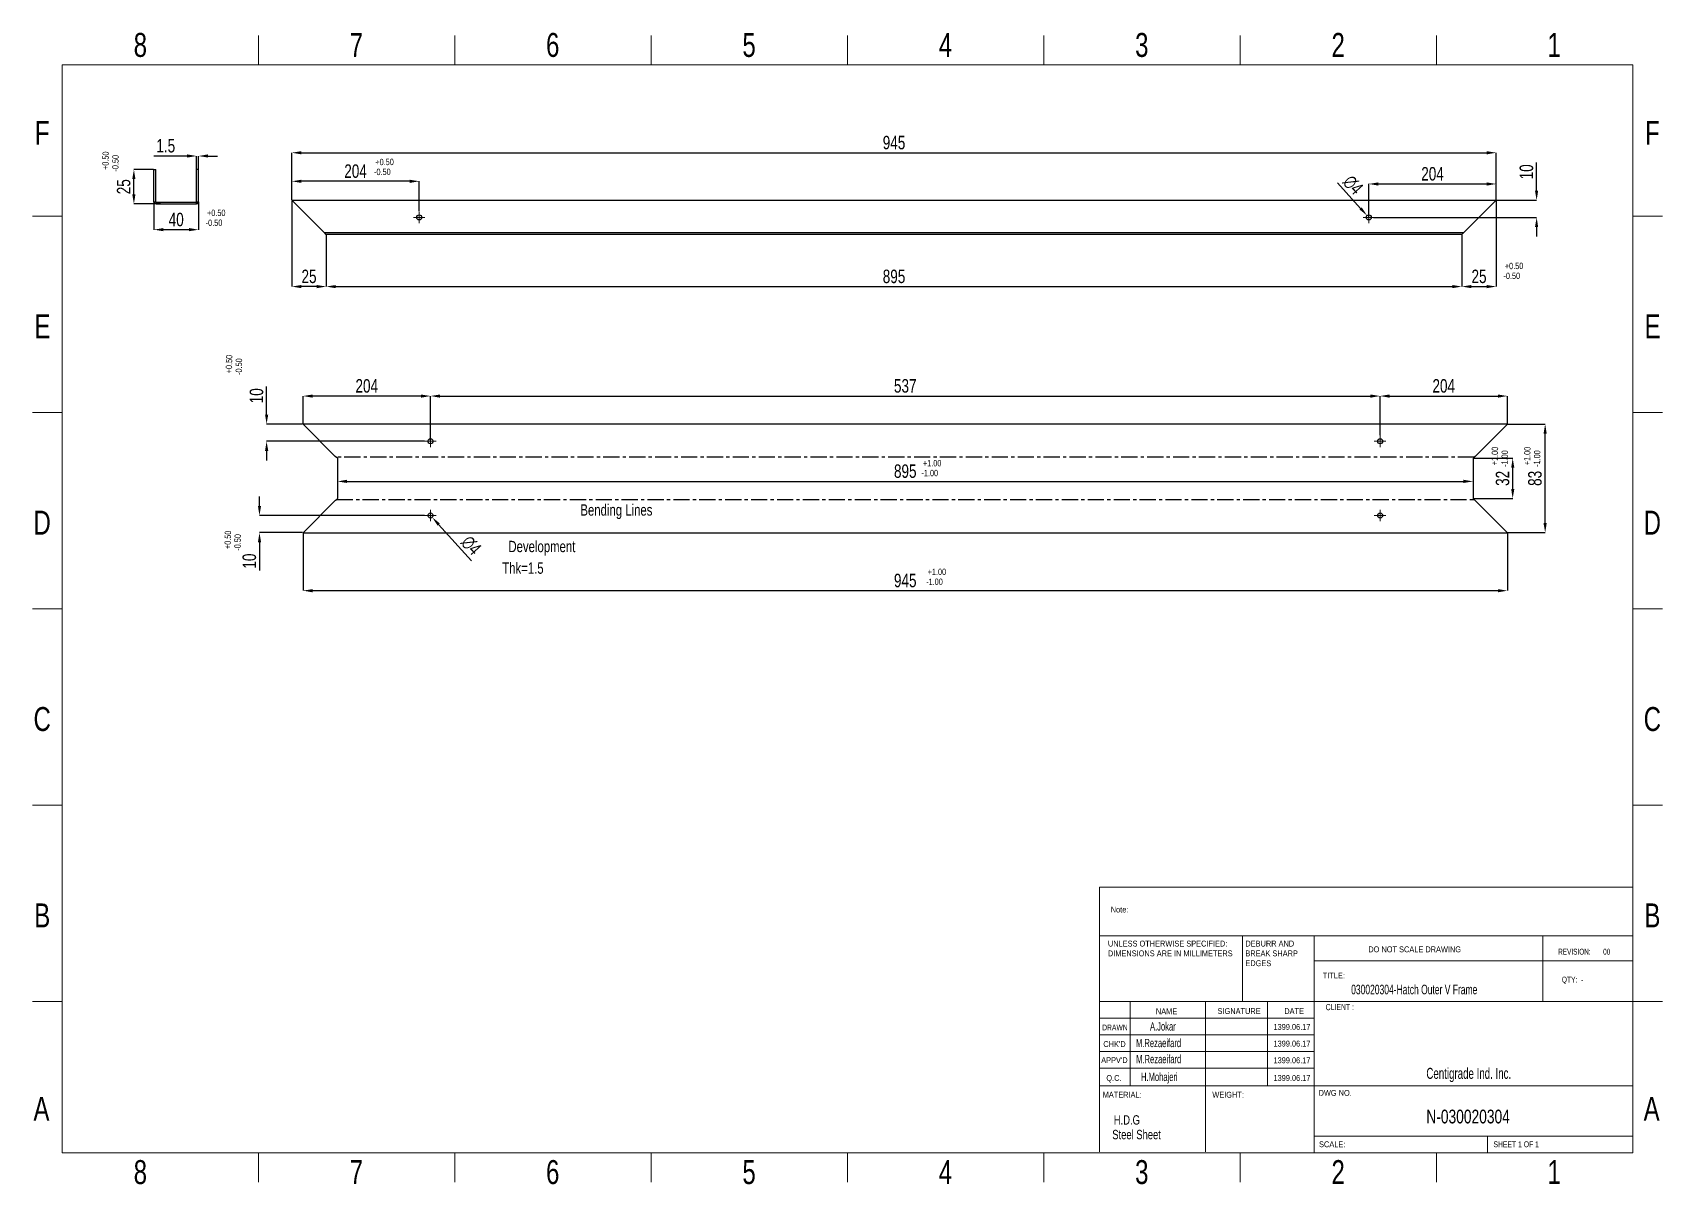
# Model space of a CAD drawing. Header units: millimetres. Extents: x 1504 to 2783, y 1417 to 2320.
import ezdxf

# ---------------------------------------------------------------- set-up
doc = ezdxf.new("R2010")
doc.units = ezdxf.units.MM
doc.linetypes.add('CENTERX2', pattern=[20.32, 12.7, -2.54, 2.54, -2.54])
doc.styles.add('SLDTEXTSTYLE0', font='TXT', dxfattribs={"width": 0.75})
doc.styles.add('SLDTEXTSTYLE1', font='TXT', dxfattribs={"width": 0.686449})
doc.styles.add('SLDTEXTSTYLE2', font='TXT', dxfattribs={"width": 0.652778})
doc.styles.add('SLDTEXTSTYLE3', font='TXT', dxfattribs={"width": 0.692308})
doc.styles.add('SLDTEXTSTYLE4', font='TXT', dxfattribs={"width": 0.660714})
doc.styles.add('SLDTEXTSTYLE5', font='TXT', dxfattribs={"width": 0.678571})
doc.dimstyles.new('SLDDIMSTYLE0', dxfattribs={"dimscale": 5, "dimtxt": 2.116667, "dimasz": 1.5, "dimexe": 0, "dimexo": 0.0625, "dimgap": 0.529167, "dimtad": 1, "dimdec": 1, "dimrnd": 1e-09, "dimzin": 12, "dimdsep": 46, "dimtxsty": 'SLDTEXTSTYLE0', "dimcen": 0.09, "dimadec": 0, "dimazin": 3, "dimtfac": 1, "dimtdec": 1, "dimtofl": 0, "dimtmove": 0, "dimatfit": 3, "dimfxl": 1, "dimfrac": 2, "dimtolj": 1, "dimtzin": 12, "dimarcsym": 0})

# ---------------------------------------------------------------- blocks, each defined once
blk = doc.blocks.new('SW_CENTERMARKSYMBOL_3')
at = {"color": 0, "linetype": 'Continuous', "lineweight": 0}
for p, q in [((-0.25, 0), (-0.45, 0)), ((0, 0), (-0.25, 0)), ((0, 0.25), (0, 0.45)), ((0, 0), (0, 0.25)), ((0, 0), (0, -0.25)), ((0, 0), (0.25, 0)), ((0.25, 0), (0.45, 0)), ((0, -0.25), (0, -0.45))]:
    blk.add_line(p, q, dxfattribs=at)
blk = doc.blocks.new('SW_CENTERMARKSYMBOL_4')
at = {"color": 0, "linetype": 'Continuous', "lineweight": 0}
for p, q in [((-0.25, 0), (-0.45, 0)), ((0, 0), (-0.25, 0)), ((0, 0.25), (0, 0.45)), ((0, 0), (0, 0.25)), ((0, 0), (0, -0.25)), ((0, 0), (0.25, 0)), ((0.25, 0), (0.45, 0)), ((0, -0.25), (0, -0.45))]:
    blk.add_line(p, q, dxfattribs=at)
blk = doc.blocks.new('SW_CENTERMARKSYMBOL_5')
at = {"color": 0, "linetype": 'Continuous', "lineweight": 0}
for p, q in [((-0.25, 0), (-0.45, 0)), ((0, 0), (-0.25, 0)), ((0, 0.25), (0, 0.45)), ((0, 0), (0, 0.25)), ((0, 0), (0, -0.25)), ((0, 0), (0.25, 0)), ((0.25, 0), (0.45, 0)), ((0, -0.25), (0, -0.45))]:
    blk.add_line(p, q, dxfattribs=at)
blk = doc.blocks.new('SW_CENTERMARKSYMBOL_6')
at = {"color": 0, "linetype": 'Continuous', "lineweight": 0}
for p, q in [((-0.25, 0), (-0.45, 0)), ((0, 0), (-0.25, 0)), ((0, 0.25), (0, 0.45)), ((0, 0), (0, 0.25)), ((0, 0), (0, -0.25)), ((0, 0), (0.25, 0)), ((0.25, 0), (0.45, 0)), ((0, -0.25), (0, -0.45))]:
    blk.add_line(p, q, dxfattribs=at)
blk = doc.blocks.new('SW_CENTERMARKSYMBOL_7')
at = {"color": 0, "linetype": 'Continuous', "lineweight": 0}
for p, q in [((-0.25, 0), (-0.45, 0)), ((0, 0), (-0.25, 0)), ((0, 0.25), (0, 0.45)), ((0, 0), (0, 0.25)), ((0, 0), (0, -0.25)), ((0, 0), (0.25, 0)), ((0.25, 0), (0.45, 0)), ((0, -0.25), (0, -0.45))]:
    blk.add_line(p, q, dxfattribs=at)
blk = doc.blocks.new('SW_CENTERMARKSYMBOL_8')
at = {"color": 0, "linetype": 'Continuous', "lineweight": 0}
for p, q in [((-0.25, 0), (-0.45, 0)), ((0, 0), (-0.25, 0)), ((0, 0.25), (0, 0.45)), ((0, 0), (0, 0.25)), ((0, 0), (0, -0.25)), ((0, 0), (0.25, 0)), ((0.25, 0), (0.45, 0)), ((0, -0.25), (0, -0.45))]:
    blk.add_line(p, q, dxfattribs=at)
blk = doc.blocks.new('SW_NOTE_62')
at = {"color": 0, "linetype": 'Continuous', "lineweight": 0, "char_height": 1.5, "attachment_point": 1, "style": 'SLDTEXTSTYLE0'}
for s, insert in [('UNLESS OTHERWISE SPECIFIED:', (0, 1.93)), ('DIMENSIONS ARE IN MILLIMETERS', (0, -0.57))]:
    blk.add_mtext(s, dxfattribs=dict(at, insert=insert))
blk = doc.blocks.new('SW_NOTE_63')
at = {"color": 0, "linetype": 'Continuous', "lineweight": 0, "char_height": 1.5, "attachment_point": 1, "style": 'SLDTEXTSTYLE0'}
for s, insert in [('DEBURR AND', (0, 1.93)), ('BREAK SHARP', (0, -0.57)), ('EDGES', (0, -3.07))]:
    blk.add_mtext(s, dxfattribs=dict(at, insert=insert))
blk = doc.blocks.new('*D9')
at = {"color": 0, "lineweight": -2, "transparency": 16777216}
for p, q in [((1707.2, 2189.3), (1707.2, 2226.2)), ((1714.7, 2226.2), (2644.7, 2226.2)), ((2652.2, 2189.3), (2652.2, 2226.2))]:
    blk.add_line(p, q, dxfattribs=at)
at = {"color": 0, "transparency": 16777216}
for points in [[(1714.7, 2227.4), (1714.7, 2224.9), (1707.2, 2226.2)], [(2644.7, 2227.4), (2644.7, 2224.9), (2652.2, 2226.2)]]:
    blk.add_solid(points, dxfattribs=at)
at = {"layer": 'Defpoints', "color": 0, "transparency": 16777216}
for p in [(2652.2, 2226.2), (1707.2, 2188.9), (2652.2, 2188.9)]:
    blk.add_point(p, dxfattribs=at)
at = {"color": 0, "transparency": 16777216, "insert": (2179.7, 2234.1), "char_height": 10.58, "attachment_point": 5, "style": 'SLDTEXTSTYLE0'}
blk.add_mtext('\\A1;945', dxfattribs=at)
blk = doc.blocks.new('*D10')
at = {"color": 0, "lineweight": -2, "transparency": 16777216}
for p, q in [((1734.2, 2161.6), (1734.2, 2121.2)), ((2625.2, 2161.6), (2625.2, 2121.2)), ((1741.7, 2121.2), (2617.7, 2121.2))]:
    blk.add_line(p, q, dxfattribs=at)
at = {"color": 0, "transparency": 16777216}
for points in [[(1741.7, 2122.4), (1741.7, 2119.9), (1734.2, 2121.2)], [(2617.7, 2122.4), (2617.7, 2119.9), (2625.2, 2121.2)]]:
    blk.add_solid(points, dxfattribs=at)
at = {"layer": 'Defpoints', "color": 0, "transparency": 16777216}
for p in [(1734.2, 2161.9), (2625.2, 2161.9), (2625.2, 2121.2)]:
    blk.add_point(p, dxfattribs=at)
at = {"color": 0, "transparency": 16777216, "insert": (2179.7, 2129.1), "char_height": 10.58, "attachment_point": 5, "style": 'SLDTEXTSTYLE0'}
blk.add_mtext('\\A1;895', dxfattribs=at)
blk = doc.blocks.new('*D11')
at = {"color": 0, "lineweight": -2, "transparency": 16777216}
for p, q in [((1707.2, 2188.6), (1707.2, 2121.2)), ((1734.2, 2161.6), (1734.2, 2121.2)), ((1726.7, 2121.2), (1714.7, 2121.2))]:
    blk.add_line(p, q, dxfattribs=at)
at = {"color": 0, "transparency": 16777216}
for points in [[(1714.7, 2122.4), (1714.7, 2119.9), (1707.2, 2121.2)], [(1726.7, 2122.4), (1726.7, 2119.9), (1734.2, 2121.2)]]:
    blk.add_solid(points, dxfattribs=at)
at = {"layer": 'Defpoints', "color": 0, "transparency": 16777216}
for p in [(1707.2, 2188.9), (1734.2, 2161.9), (1707.2, 2121.2)]:
    blk.add_point(p, dxfattribs=at)
at = {"color": 0, "transparency": 16777216, "insert": (1720.7, 2129.1), "char_height": 10.58, "attachment_point": 5, "style": 'SLDTEXTSTYLE0'}
blk.add_mtext('\\A1;25', dxfattribs=at)
blk = doc.blocks.new('*D12')
at = {"color": 0, "lineweight": -2, "transparency": 16777216}
for p, q in [((2652.2, 2188.6), (2652.2, 2121.2)), ((2625.2, 2161.6), (2625.2, 2121.2)), ((2632.7, 2121.2), (2644.7, 2121.2))]:
    blk.add_line(p, q, dxfattribs=at)
at = {"color": 0, "transparency": 16777216}
for points in [[(2632.7, 2122.4), (2632.7, 2119.9), (2625.2, 2121.2)], [(2644.7, 2122.4), (2644.7, 2119.9), (2652.2, 2121.2)]]:
    blk.add_solid(points, dxfattribs=at)
at = {"layer": 'Defpoints', "color": 0, "transparency": 16777216}
for p in [(2652.2, 2188.9), (2625.2, 2161.9), (2652.2, 2121.2)]:
    blk.add_point(p, dxfattribs=at)
at = {"color": 0, "transparency": 16777216, "insert": (2638.7, 2129.1), "char_height": 10.58, "attachment_point": 5, "style": 'SLDTEXTSTYLE0'}
blk.add_mtext('\\A1;25', dxfattribs=at)
blk = doc.blocks.new('*D13')
at = {"color": 0, "lineweight": -2, "transparency": 16777216}
for p, q in [((1707.2, 2189.3), (1707.2, 2203.8)), ((1799.7, 2203.8), (1714.7, 2203.8)), ((1807.2, 2180.3), (1807.2, 2203.8))]:
    blk.add_line(p, q, dxfattribs=at)
at = {"color": 0, "transparency": 16777216}
for points in [[(1714.7, 2205), (1714.7, 2202.5), (1707.2, 2203.8)], [(1799.7, 2205), (1799.7, 2202.5), (1807.2, 2203.8)]]:
    blk.add_solid(points, dxfattribs=at)
at = {"layer": 'Defpoints', "color": 0, "transparency": 16777216}
for p in [(1707.2, 2203.8), (1707.2, 2188.9), (1807.2, 2179.9)]:
    blk.add_point(p, dxfattribs=at)
at = {"color": 0, "transparency": 16777216, "insert": (1757.2, 2211.7), "char_height": 10.58, "attachment_point": 5, "style": 'SLDTEXTSTYLE0'}
blk.add_mtext('\\A1;204', dxfattribs=at)
blk = doc.blocks.new('*D14')
at = {"color": 0, "lineweight": -2, "transparency": 16777216}
for p, q in [((2552.2, 2175.8), (2552.2, 2201.7)), ((2559.7, 2201.7), (2644.7, 2201.7)), ((2652.2, 2189.3), (2652.2, 2201.7))]:
    blk.add_line(p, q, dxfattribs=at)
at = {"color": 0, "transparency": 16777216}
for points in [[(2559.7, 2202.9), (2559.7, 2200.4), (2552.2, 2201.7)], [(2644.7, 2202.9), (2644.7, 2200.4), (2652.2, 2201.7)]]:
    blk.add_solid(points, dxfattribs=at)
at = {"layer": 'Defpoints', "color": 0, "transparency": 16777216}
for p in [(2652.2, 2201.7), (2652.2, 2188.9), (2552.2, 2175.4)]:
    blk.add_point(p, dxfattribs=at)
at = {"color": 0, "transparency": 16777216, "insert": (2602.2, 2209.6), "char_height": 10.58, "attachment_point": 5, "style": 'SLDTEXTSTYLE0'}
blk.add_mtext('\\A1;204', dxfattribs=at)
blk = doc.blocks.new('*D15')
at = {"color": 0, "lineweight": -2, "transparency": 16777216}
for p, q in [((2527.7, 2202.5), (2545.8, 2182.5)), ((2551.7, 2175.4), (2552.6, 2175.4)), ((2552.2, 2175), (2552.2, 2175.9))]:
    blk.add_line(p, q, dxfattribs=at)
at = {"color": 0, "transparency": 16777216}
blk.add_solid([(2546.7, 2183.3), (2544.9, 2181.7), (2550.8, 2176.9)], dxfattribs=at)
at = {"layer": 'Defpoints', "color": 0, "transparency": 16777216}
for p in [(2550.8, 2176.9), (2553.5, 2174)]:
    blk.add_point(p, dxfattribs=at)
at = {"color": 0, "transparency": 16777216, "insert": (2539.8, 2200.9), "char_height": 10.58, "attachment_point": 5, "rotation": 312.0485, "style": 'SLDTEXTSTYLE0'}
blk.add_mtext('\\A1;∅4', dxfattribs=at)
blk = doc.blocks.new('*D16')
at = {"color": 0, "lineweight": -2, "transparency": 16777216}
for p, q in [((2683.9, 2196.4), (2683.9, 2218.5)), ((2652.5, 2188.9), (2683.9, 2188.9)), ((2556, 2175.4), (2683.9, 2175.4)), ((2683.9, 2167.9), (2683.9, 2160.4))]:
    blk.add_line(p, q, dxfattribs=at)
at = {"color": 0, "transparency": 16777216}
for points in [[(2682.6, 2196.4), (2685.1, 2196.4), (2683.9, 2188.9)], [(2682.6, 2167.9), (2685.1, 2167.9), (2683.9, 2175.4)]]:
    blk.add_solid(points, dxfattribs=at)
at = {"layer": 'Defpoints', "color": 0, "transparency": 16777216}
for p in [(2652.2, 2188.9), (2683.9, 2188.9), (2555.7, 2175.4)]:
    blk.add_point(p, dxfattribs=at)
at = {"color": 0, "transparency": 16777216, "insert": (2675.9, 2211.2), "char_height": 10.58, "attachment_point": 5, "rotation": 90, "style": 'SLDTEXTSTYLE0'}
blk.add_mtext('\\A1;10', dxfattribs=at)
blk = doc.blocks.new('*D17')
at = {"color": 0, "lineweight": -2, "transparency": 16777216}
for p, q in [((1598.7, 2213), (1583.3, 2213)), ((1583.3, 2193.5), (1583.3, 2205.5)), ((1604.2, 2186), (1583.3, 2186))]:
    blk.add_line(p, q, dxfattribs=at)
at = {"color": 0, "transparency": 16777216}
for points in [[(1582, 2205.5), (1584.5, 2205.5), (1583.3, 2213)], [(1582, 2193.5), (1584.5, 2193.5), (1583.3, 2186)]]:
    blk.add_solid(points, dxfattribs=at)
at = {"layer": 'Defpoints', "color": 0, "transparency": 16777216}
for p in [(1583.3, 2213), (1599, 2213), (1604.6, 2186)]:
    blk.add_point(p, dxfattribs=at)
at = {"color": 0, "transparency": 16777216, "insert": (1575.3, 2199.5), "char_height": 10.58, "attachment_point": 5, "rotation": 90, "style": 'SLDTEXTSTYLE0'}
blk.add_mtext('\\A1;25', dxfattribs=at)
blk = doc.blocks.new('*D18')
at = {"color": 0, "lineweight": -2, "transparency": 16777216}
for p, q in [((1599, 2187.4), (1599, 2165.8)), ((1634, 2187.4), (1634, 2165.8)), ((1626.5, 2165.8), (1606.5, 2165.8))]:
    blk.add_line(p, q, dxfattribs=at)
at = {"color": 0, "transparency": 16777216}
for points in [[(1606.5, 2167.1), (1606.5, 2164.6), (1599, 2165.8)], [(1626.5, 2167.1), (1626.5, 2164.6), (1634, 2165.8)]]:
    blk.add_solid(points, dxfattribs=at)
at = {"layer": 'Defpoints', "color": 0, "transparency": 16777216}
for p in [(1599, 2187.7), (1634, 2187.7), (1599, 2165.8)]:
    blk.add_point(p, dxfattribs=at)
at = {"color": 0, "transparency": 16777216, "insert": (1616.5, 2173.7), "char_height": 10.58, "attachment_point": 5, "style": 'SLDTEXTSTYLE0'}
blk.add_mtext('\\A1;40', dxfattribs=at)
blk = doc.blocks.new('*D19')
at = {"color": 0, "lineweight": -2, "transparency": 16777216}
for p, q in [((1625, 2223.6), (1599, 2223.6)), ((1632.5, 2213.3), (1632.5, 2223.6)), ((1634, 2213.3), (1634, 2223.6)), ((1641.5, 2223.6), (1649, 2223.6))]:
    blk.add_line(p, q, dxfattribs=at)
at = {"color": 0, "transparency": 16777216}
for points in [[(1625, 2224.9), (1625, 2222.4), (1632.5, 2223.6)], [(1641.5, 2224.9), (1641.5, 2222.4), (1634, 2223.6)]]:
    blk.add_solid(points, dxfattribs=at)
at = {"layer": 'Defpoints', "color": 0, "transparency": 16777216}
for p in [(1632.5, 2223.6), (1632.5, 2213), (1634, 2213)]:
    blk.add_point(p, dxfattribs=at)
at = {"color": 0, "transparency": 16777216, "insert": (1608.3, 2231.6), "char_height": 10.58, "attachment_point": 5, "style": 'SLDTEXTSTYLE0'}
blk.add_mtext('\\A1;1.5', dxfattribs=at)
blk = doc.blocks.new('*D20')
at = {"color": 0, "lineweight": -2, "transparency": 16777216}
for p, q in [((1716, 1927.8), (1716, 1882.6)), ((2661, 1927.8), (2661, 1882.6)), ((1723.5, 1882.6), (2653.5, 1882.6))]:
    blk.add_line(p, q, dxfattribs=at)
at = {"color": 0, "transparency": 16777216}
for points in [[(1723.5, 1883.8), (1723.5, 1881.3), (1716, 1882.6)], [(2653.5, 1883.8), (2653.5, 1881.3), (2661, 1882.6)]]:
    blk.add_solid(points, dxfattribs=at)
at = {"layer": 'Defpoints', "color": 0, "transparency": 16777216}
for p in [(1716, 1928.1), (2661, 1928.1), (2661, 1882.6)]:
    blk.add_point(p, dxfattribs=at)
at = {"color": 0, "transparency": 16777216, "insert": (2188.5, 1890.5), "char_height": 10.58, "attachment_point": 5, "style": 'SLDTEXTSTYLE0'}
blk.add_mtext('\\A1;945', dxfattribs=at)
blk = doc.blocks.new('*D21')
at = {"color": 0, "lineweight": -2, "transparency": 16777216}
for p, q in [((1743, 1978.8), (1743, 1968.3)), ((2634, 1974.1), (2634, 1968.3)), ((1750.5, 1968.3), (2626.5, 1968.3))]:
    blk.add_line(p, q, dxfattribs=at)
at = {"color": 0, "transparency": 16777216}
for points in [[(1750.5, 1969.6), (1750.5, 1967.1), (1743, 1968.3)], [(2626.5, 1969.6), (2626.5, 1967.1), (2634, 1968.3)]]:
    blk.add_solid(points, dxfattribs=at)
at = {"layer": 'Defpoints', "color": 0, "transparency": 16777216}
for p in [(1743, 1979.1), (2634, 1974.4), (2634, 1968.3)]:
    blk.add_point(p, dxfattribs=at)
at = {"color": 0, "transparency": 16777216, "insert": (2188.5, 1976.3), "char_height": 10.58, "attachment_point": 5, "style": 'SLDTEXTSTYLE0'}
blk.add_mtext('\\A1;895', dxfattribs=at)
blk = doc.blocks.new('*D22')
at = {"color": 0, "lineweight": -2, "transparency": 16777216}
for p, q in [((1716, 2013.6), (1716, 2035.3)), ((1808.5, 2035.3), (1723.5, 2035.3)), ((1816, 2004.6), (1816, 2035.3))]:
    blk.add_line(p, q, dxfattribs=at)
at = {"color": 0, "transparency": 16777216}
for points in [[(1723.5, 2036.5), (1723.5, 2034), (1716, 2035.3)], [(1808.5, 2036.5), (1808.5, 2034), (1816, 2035.3)]]:
    blk.add_solid(points, dxfattribs=at)
at = {"layer": 'Defpoints', "color": 0, "transparency": 16777216}
for p in [(1716, 2035.3), (1716, 2013.3), (1816, 2004.3)]:
    blk.add_point(p, dxfattribs=at)
at = {"color": 0, "transparency": 16777216, "insert": (1766, 2043.2), "char_height": 10.58, "attachment_point": 5, "style": 'SLDTEXTSTYLE0'}
blk.add_mtext('\\A1;204', dxfattribs=at)
blk = doc.blocks.new('*D23')
at = {"color": 0, "lineweight": -2, "transparency": 16777216}
for p, q in [((1816, 2000.1), (1816, 2035.3)), ((1823.5, 2035.3), (2553.5, 2035.3)), ((2561, 2004.6), (2561, 2035.3))]:
    blk.add_line(p, q, dxfattribs=at)
at = {"color": 0, "transparency": 16777216}
for points in [[(1823.5, 2036.5), (1823.5, 2034), (1816, 2035.3)], [(2553.5, 2036.5), (2553.5, 2034), (2561, 2035.3)]]:
    blk.add_solid(points, dxfattribs=at)
at = {"layer": 'Defpoints', "color": 0, "transparency": 16777216}
for p in [(2561, 2035.3), (1816, 1999.8), (2561, 2004.3)]:
    blk.add_point(p, dxfattribs=at)
at = {"color": 0, "transparency": 16777216, "insert": (2188.5, 2043.2), "char_height": 10.58, "attachment_point": 5, "style": 'SLDTEXTSTYLE0'}
blk.add_mtext('\\A1;537', dxfattribs=at)
blk = doc.blocks.new('*D24')
at = {"color": 0, "lineweight": -2, "transparency": 16777216}
for p, q in [((2561, 2004.6), (2561, 2035.3)), ((2568.5, 2035.3), (2653.5, 2035.3)), ((2661, 2013.6), (2661, 2035.3))]:
    blk.add_line(p, q, dxfattribs=at)
at = {"color": 0, "transparency": 16777216}
for points in [[(2568.5, 2036.5), (2568.5, 2034), (2561, 2035.3)], [(2653.5, 2036.5), (2653.5, 2034), (2661, 2035.3)]]:
    blk.add_solid(points, dxfattribs=at)
at = {"layer": 'Defpoints', "color": 0, "transparency": 16777216}
for p in [(2661, 2035.3), (2661, 2013.3), (2561, 2004.3)]:
    blk.add_point(p, dxfattribs=at)
at = {"color": 0, "transparency": 16777216, "insert": (2611, 2043.2), "char_height": 10.58, "attachment_point": 5, "style": 'SLDTEXTSTYLE0'}
blk.add_mtext('\\A1;204', dxfattribs=at)
blk = doc.blocks.new('*D25')
at = {"color": 0, "lineweight": -2, "transparency": 16777216}
for p, q in [((1681.8, 1949.1), (1681.8, 1956.6)), ((1811.2, 1941.6), (1681.8, 1941.6)), ((1715.7, 1928.1), (1681.8, 1928.1)), ((1681.8, 1920.6), (1681.8, 1898.5))]:
    blk.add_line(p, q, dxfattribs=at)
at = {"color": 0, "transparency": 16777216}
for points in [[(1680.6, 1949.1), (1683.1, 1949.1), (1681.8, 1941.6)], [(1680.6, 1920.6), (1683.1, 1920.6), (1681.8, 1928.1)]]:
    blk.add_solid(points, dxfattribs=at)
at = {"layer": 'Defpoints', "color": 0, "transparency": 16777216}
for p in [(1811.5, 1941.6), (1681.8, 1928.1), (1716, 1928.1)]:
    blk.add_point(p, dxfattribs=at)
at = {"color": 0, "transparency": 16777216, "insert": (1673.9, 1905.8), "char_height": 10.58, "attachment_point": 5, "rotation": 90, "style": 'SLDTEXTSTYLE0'}
blk.add_mtext('\\A1;10', dxfattribs=at)
blk = doc.blocks.new('*D26')
at = {"color": 0, "lineweight": -2, "transparency": 16777216}
for p, q in [((1687.4, 2020.8), (1687.4, 2042.8)), ((1715.7, 2013.3), (1687.4, 2013.3)), ((1811.2, 1999.8), (1687.4, 1999.8)), ((1687.4, 1992.3), (1687.4, 1984.8))]:
    blk.add_line(p, q, dxfattribs=at)
at = {"color": 0, "transparency": 16777216}
for points in [[(1686.2, 2020.8), (1688.7, 2020.8), (1687.4, 2013.3)], [(1686.2, 1992.3), (1688.7, 1992.3), (1687.4, 1999.8)]]:
    blk.add_solid(points, dxfattribs=at)
at = {"layer": 'Defpoints', "color": 0, "transparency": 16777216}
for p in [(1687.4, 2013.3), (1716, 2013.3), (1811.5, 1999.8)]:
    blk.add_point(p, dxfattribs=at)
at = {"color": 0, "transparency": 16777216, "insert": (1679.5, 2035.5), "char_height": 10.58, "attachment_point": 5, "rotation": 90, "style": 'SLDTEXTSTYLE0'}
blk.add_mtext('\\A1;10', dxfattribs=at)
blk = doc.blocks.new('*D27')
at = {"color": 0, "lineweight": -2, "transparency": 16777216}
for p, q in [((1815.6, 1941.6), (1816.5, 1941.6)), ((1816, 1941.1), (1816, 1942)), ((1848.3, 1905.9), (1822.4, 1934.5))]:
    blk.add_line(p, q, dxfattribs=at)
at = {"color": 0, "transparency": 16777216}
blk.add_solid([(1823.3, 1935.4), (1821.5, 1933.7), (1817.4, 1940.1)], dxfattribs=at)
at = {"layer": 'Defpoints', "color": 0, "transparency": 16777216}
for p in [(1814.7, 1943.1), (1817.4, 1940.1)]:
    blk.add_point(p, dxfattribs=at)
at = {"color": 0, "transparency": 16777216, "insert": (1847.9, 1918.1), "char_height": 10.58, "attachment_point": 5, "rotation": 312.0875, "style": 'SLDTEXTSTYLE0'}
blk.add_mtext('\\A1;∅4', dxfattribs=at)
blk = doc.blocks.new('*D28')
at = {"color": 0, "lineweight": -2, "transparency": 16777216}
for p, q in [((2661.3, 2013.3), (2690.6, 2013.3)), ((2690.6, 1935.6), (2690.6, 2005.8)), ((2661.3, 1928.1), (2690.6, 1928.1))]:
    blk.add_line(p, q, dxfattribs=at)
at = {"color": 0, "transparency": 16777216}
for points in [[(2689.3, 2005.8), (2691.8, 2005.8), (2690.6, 2013.3)], [(2689.3, 1935.6), (2691.8, 1935.6), (2690.6, 1928.1)]]:
    blk.add_solid(points, dxfattribs=at)
at = {"layer": 'Defpoints', "color": 0, "transparency": 16777216}
for p in [(2661, 2013.3), (2690.6, 2013.3), (2661, 1928.1)]:
    blk.add_point(p, dxfattribs=at)
at = {"color": 0, "transparency": 16777216, "insert": (2682.6, 1970.7), "char_height": 10.58, "attachment_point": 5, "rotation": 90, "style": 'SLDTEXTSTYLE0'}
blk.add_mtext('\\A1;83', dxfattribs=at)
blk = doc.blocks.new('*D29')
at = {"color": 0, "lineweight": -2, "transparency": 16777216}
for p, q in [((2634.3, 1986.5), (2665.1, 1986.5)), ((2665.1, 1962.4), (2665.1, 1979)), ((2634.3, 1954.9), (2665.1, 1954.9))]:
    blk.add_line(p, q, dxfattribs=at)
at = {"color": 0, "transparency": 16777216}
for points in [[(2663.9, 1979), (2666.4, 1979), (2665.1, 1986.5)], [(2663.9, 1962.4), (2666.4, 1962.4), (2665.1, 1954.9)]]:
    blk.add_solid(points, dxfattribs=at)
at = {"layer": 'Defpoints', "color": 0, "transparency": 16777216}
for p in [(2634, 1986.5), (2665.1, 1986.5), (2634, 1954.9)]:
    blk.add_point(p, dxfattribs=at)
at = {"color": 0, "transparency": 16777216, "insert": (2657.2, 1970.7), "char_height": 10.58, "attachment_point": 5, "rotation": 90, "style": 'SLDTEXTSTYLE0'}
blk.add_mtext('\\A1;32', dxfattribs=at)

msp = doc.modelspace()

# ---------------------------------------------------------------- linework, layer by layer
at = {"color": 7, "linetype": 'Continuous', "lineweight": 18}
for p, q in [((1680.99, 2295.16), (1680.99, 2318.27)), ((1835.06, 2295.16), (1835.06, 2318.27)), ((1989.12, 2295.16), (1989.12, 2318.27)), ((2143.19, 2318.27), (2143.19, 2295.16)), ((2143.19, 2295.16), (2143.19, 2318.27)), ((2297.26, 2295.16), (2297.26, 2318.27)), ((2451.33, 2295.16), (2451.33, 2318.27)), ((2605.4, 2295.16), (2605.4, 2318.27)), ((1526.92, 1441.62), (1526.92, 2295.16)), ((1526.92, 2295.16), (2759.46, 2295.16)), ((2759.46, 2295.16), (2759.46, 1441.62)), ((1526.92, 2176.53), (1503.81, 2176.53)), ((2759.46, 2176.53), (2782.57, 2176.53)), ((1526.92, 2022.46), (1503.81, 2022.46)), ((2759.46, 2022.46), (2782.57, 2022.46)), ((1503.81, 1868.39), (1526.92, 1868.39)), ((1526.92, 1868.39), (1503.81, 1868.39)), ((2782.57, 1868.39), (2759.46, 1868.39)), ((2759.46, 1868.39), (2782.57, 1868.39)), ((1526.92, 1714.32), (1503.81, 1714.32)), ((2759.46, 1714.32), (2782.57, 1714.32)), ((2341.01, 1649.91), (2759.46, 1649.91)), ((2341.01, 1649.91), (2341.01, 1611.87)), ((2341.01, 1611.87), (2759.46, 1611.87)), ((2341.01, 1611.87), (2341.01, 1442.39)), ((2453.18, 1611.87), (2453.18, 1560.26)), ((2509.26, 1611.87), (2509.26, 1441.62)), ((2688.87, 1560.26), (2688.87, 1611.87)), ((2759.46, 1592.23), (2509.26, 1592.23)), ((1526.92, 1560.26), (1503.81, 1560.26)), ((2759.46, 1560.26), (2341.01, 1560.26)), ((2365.05, 1560.26), (2365.05, 1494.01)), ((2424.18, 1560.26), (2424.18, 1442.39)), ((2472.61, 1560.26), (2472.61, 1494.01)), ((2509.26, 1442.39), (2509.26, 1560.26)), ((2759.46, 1560.26), (2782.57, 1560.26)), ((2509.26, 1547.16), (2341.01, 1547.16)), ((2509.26, 1534.06), (2341.01, 1534.06)), ((2509.26, 1520.97), (2341.01, 1520.97)), ((2509.26, 1507.87), (2341.01, 1507.87)), ((2373.06, 1494.01), (2341.01, 1494.01)), ((2373.06, 1494.01), (2759.46, 1494.01)), ((2509.26, 1454.72), (2759.46, 1454.72)), ((2645.45, 1441.62), (2645.45, 1454.72)), ((2759.46, 1441.62), (1526.92, 1441.62)), ((1680.99, 1441.62), (1680.99, 1418.51)), ((1835.06, 1441.62), (1835.06, 1418.51)), ((1989.12, 1441.62), (1989.12, 1418.51)), ((2143.19, 1418.51), (2143.19, 1441.62)), ((2143.19, 1441.62), (2143.19, 1418.51)), ((2297.26, 1441.62), (2297.26, 1418.51)), ((2451.33, 1441.62), (2451.33, 1418.51)), ((2605.4, 1441.62), (2605.4, 1418.51))]:
    msp.add_line(p, q, dxfattribs=at)
at = {"color": 7, "linetype": 'Continuous', "lineweight": 25}
for p, q in [((1599.04, 2187.72), (1599.04, 2213.02)), ((1599.04, 2213.02), (1600.54, 2213.02)), ((1600.54, 2187.72), (1600.54, 2213.02)), ((1634.04, 2213.02), (1632.54, 2213.02)), ((1632.54, 2187.72), (1632.54, 2213.02)), ((1634.04, 2187.72), (1634.04, 2213.02)), ((1599.04, 2187.72), (1600.54, 2187.72)), ((1600.74, 2186.02), (1600.74, 2187.52)), ((1600.74, 2187.52), (1632.34, 2187.52)), ((1632.34, 2186.02), (1632.34, 2187.52)), ((1632.39, 2187.53), (1632.74, 2186.07)), ((1632.43, 2187.55), (1633.11, 2186.21)), ((1632.54, 2187.72), (1634.04, 2187.72)), ((1732.46, 2163.64), (1707.16, 2188.94)), ((1707.16, 2188.94), (2652.16, 2188.94)), ((2652.16, 2188.94), (2626.86, 2163.64)), ((1600.74, 2186.02), (1632.34, 2186.02)), ((1732.46, 2163.64), (2626.86, 2163.64)), ((2625.16, 2161.94), (1734.16, 2161.94)), ((1741.31, 1987.97), (1716.01, 2013.27)), ((2661.01, 2013.27), (1716.01, 2013.27)), ((2661.01, 2013.27), (2635.71, 1987.97)), ((1743.01, 1986.48), (1741.31, 1987.97)), ((1743.01, 1986.48), (1743.01, 1954.88)), ((2635.71, 1987.97), (2634.01, 1986.48)), ((2634.01, 1986.48), (2634.01, 1954.88)), ((1741.31, 1953.39), (1716.01, 1928.09)), ((1742.78, 1954.43), (1742.92, 1954.65)), ((1742.92, 1954.65), (1743.01, 1954.88)), ((2634.01, 1954.88), (2634.09, 1954.65)), ((2634.09, 1954.65), (2634.22, 1954.45)), ((2634.22, 1954.45), (2634.41, 1954.24)), ((2634.41, 1954.24), (2634.66, 1954.03)), ((2634.66, 1954.03), (2635.12, 1953.73)), ((2635.12, 1953.73), (2635.71, 1953.39)), ((2661.01, 1928.09), (2635.71, 1953.39)), ((1716.01, 1928.09), (2661.01, 1928.09))]:
    msp.add_line(p, q, dxfattribs=at)
at = {"color": 7, "linetype": 'CENTERX2'}
for p, q in [((2634.86, 1987.23), (1742.16, 1987.23)), ((1742.44, 1954.13), (2634.54, 1954.13))]:
    msp.add_line(p, q, dxfattribs=at)
at = {"color": 7, "linetype": 'Continuous', "lineweight": 25}
for centre in [(1807.16, 2175.44), (2552.16, 2175.44), (1816.01, 1999.77), (2561.01, 1999.77), (1816.01, 1941.59), (2561.01, 1941.59)]:
    msp.add_circle(centre, 2, dxfattribs=at)
for points, knots in [([(1600.74, 2186.02), (1600.61, 2186.02), (1600.48, 2186.04), (1600.22, 2186.1), (1600.1, 2186.14), (1599.88, 2186.25), (1599.78, 2186.32), (1599.59, 2186.46), (1599.51, 2186.54), (1599.37, 2186.71), (1599.31, 2186.8), (1599.21, 2186.97), (1599.17, 2187.06), (1599.07, 2187.34), (1599.04, 2187.53), (1599.04, 2187.72)], [0, 0, 0, 0, 0.125, 0.125, 0.25, 0.25, 0.375, 0.375, 0.5, 0.5, 0.625, 0.625, 0.75, 0.75, 1, 1, 1, 1]), ([(1600.74, 2187.52), (1600.7, 2187.52), (1600.68, 2187.53), (1600.64, 2187.55), (1600.63, 2187.56), (1600.59, 2187.59), (1600.58, 2187.61), (1600.55, 2187.66), (1600.54, 2187.69), (1600.54, 2187.72)], [0, 0, 0, 0, 0.125, 0.125, 0.25, 0.25, 0.5, 0.5, 1, 1, 1, 1]), ([(1632.54, 2187.72), (1632.54, 2187.7), (1632.53, 2187.66), (1632.5, 2187.6), (1632.48, 2187.57), (1632.43, 2187.55)], [0, 0, 0, 0, 0.5, 0.5, 1, 1, 1, 1]), ([(1634.04, 2187.72), (1634.04, 2187.58), (1634.02, 2187.44), (1633.95, 2187.16), (1633.89, 2187.02), (1633.74, 2186.75), (1633.64, 2186.62), (1633.41, 2186.39), (1633.27, 2186.29), (1633.11, 2186.21)], [0, 0, 0, 0, 0.25, 0.25, 0.5, 0.5, 0.75, 0.75, 1, 1, 1, 1]), ([(1732.46, 2163.64), (1732.6, 2163.5), (1732.74, 2163.36), (1733, 2163.07), (1733.13, 2162.93), (1733.38, 2162.66), (1733.5, 2162.54), (1733.72, 2162.31), (1733.83, 2162.21), (1733.93, 2162.13)], [0, 0, 0, 0, 0.25, 0.25, 0.5, 0.5, 0.75, 0.75, 1, 1, 1, 1]), ([(1734.16, 2161.94), (1734.15, 2161.94), (1734.13, 2161.95), (1734.08, 2161.97), (1734.03, 2162.02), (1733.99, 2162.06), (1733.95, 2162.1), (1733.93, 2162.12)], [0, 0, 0, 0, 0.1639043, 0.497273, 0.6670829, 0.8322743, 1, 1, 1, 1]), ([(2625.24, 2161.99), (2625.25, 2162), (2625.26, 2162), (2625.27, 2162.01), (2625.28, 2162.02), (2625.29, 2162.03), (2625.3, 2162.04), (2625.33, 2162.06), (2625.35, 2162.09), (2625.37, 2162.11)], [0, 0, 0, 0, 0.00009783899, 0.00009783899, 0.00009783899, 0.00019567797, 0.00019567797, 0.00019567797, 0.00038942794, 0.00038942794, 0.00038942794, 0.00038942794]), ([(1741.31, 1953.39), (1741.41, 1953.45), (1741.61, 1953.56), (1741.89, 1953.73), (1742.15, 1953.91), (1742.38, 1954.08), (1742.59, 1954.25), (1742.72, 1954.37), (1742.78, 1954.43)], [0, 0, 0, 0, 0.1928091, 0.3748055, 0.5462187, 0.7073232, 0.85845, 1, 1, 1, 1])]:
    msp.add_open_spline(points, degree=3, knots=knots, dxfattribs=at)
for points in [[(1632.39, 2187.53), (1632.37, 2187.53), (1632.36, 2187.52), (1632.34, 2187.52)], [(1632.43, 2187.55), (1632.42, 2187.54), (1632.4, 2187.53), (1632.39, 2187.53)], [(1632.74, 2186.07), (1632.61, 2186.04), (1632.48, 2186.02), (1632.34, 2186.02)], [(1633.11, 2186.21), (1632.99, 2186.15), (1632.87, 2186.1), (1632.74, 2186.07)], [(1733.93, 2162.13), (1733.98, 2162.07), (1734.02, 2162.02), (1734.07, 2161.99)], [(1734.07, 2161.99), (1734.1, 2161.96), (1734.13, 2161.94), (1734.16, 2161.94)], [(2625.16, 2161.94), (2625.19, 2161.94), (2625.21, 2161.96), (2625.24, 2161.99)], [(2625.37, 2162.11), (2625.43, 2162.17), (2625.5, 2162.24), (2625.56, 2162.32)], [(2625.56, 2162.32), (2625.64, 2162.4), (2625.73, 2162.49), (2625.81, 2162.58)], [(2625.81, 2162.58), (2625.96, 2162.72), (2626.11, 2162.88), (2626.26, 2163.05)], [(2626.26, 2163.05), (2626.46, 2163.24), (2626.66, 2163.44), (2626.86, 2163.64)]]:
    msp.add_open_spline(points, degree=3, dxfattribs=at)

# ---------------------------------------------------------------- block references
at = {"color": 7, "linetype": 'Continuous', "lineweight": 0, "xscale": 9.999999999993937, "yscale": 9.999999999993937, "zscale": 9.999999999993937, "rotation": 90}
for name, p in [('SW_CENTERMARKSYMBOL_3', (1807.16, 2175.44)), ('SW_CENTERMARKSYMBOL_4', (2552.16, 2175.44)), ('SW_CENTERMARKSYMBOL_5', (1816.01, 1999.77)), ('SW_CENTERMARKSYMBOL_6', (2561.01, 1999.77)), ('SW_CENTERMARKSYMBOL_7', (1816.01, 1941.59)), ('SW_CENTERMARKSYMBOL_8', (2561.01, 1941.59))]:
    msp.add_blockref(name, p, dxfattribs=at)
at = {"color": 7, "linetype": 'Continuous', "lineweight": 18, "xscale": 3.08136091276897, "yscale": 3.08136091276897, "zscale": 3.08136091276897}
for name, p in [('SW_NOTE_62', (2347.51, 1602.07)), ('SW_NOTE_63', (2455.36, 1602.07))]:
    msp.add_blockref(name, p, dxfattribs=at)

# ---------------------------------------------------------------- texts
at = {"color": 7, "linetype": 'Continuous', "lineweight": 18}
for s, insert, char_height, attachment_point, style in [('8', (1588.36, 2320.16), 18.78, 2, 'SLDTEXTSTYLE0'), ('7', (1757.83, 2320.16), 18.78, 2, 'SLDTEXTSTYLE0'), ('6', (1911.9, 2320.16), 18.78, 2, 'SLDTEXTSTYLE0'), ('5', (2065.97, 2320.16), 18.78, 2, 'SLDTEXTSTYLE0'), ('4', (2220.04, 2320.16), 18.78, 2, 'SLDTEXTSTYLE0'), ('3', (2374.1, 2320.16), 18.78, 2, 'SLDTEXTSTYLE0'), ('2', (2528.17, 2320.16), 18.78, 2, 'SLDTEXTSTYLE0'), ('1', (2697.65, 2320.16), 18.78, 2, 'SLDTEXTSTYLE0'), ('F', (1511.32, 2251.18), 18.78, 2, 'SLDTEXTSTYLE0'), ('F', (2774.67, 2251.18), 18.78, 2, 'SLDTEXTSTYLE0'), ('E', (1511.55, 2099.42), 18.78, 2, 'SLDTEXTSTYLE0'), ('E', (2774.9, 2099.42), 18.78, 2, 'SLDTEXTSTYLE0'), ('D', (1511.3, 1945.35), 18.78, 2, 'SLDTEXTSTYLE0'), ('D', (2774.66, 1945.35), 18.78, 2, 'SLDTEXTSTYLE0'), ('C', (1511.32, 1791.28), 18.78, 2, 'SLDTEXTSTYLE0'), ('C', (2774.67, 1791.28), 18.78, 2, 'SLDTEXTSTYLE0'), ('B', (1511.37, 1637.22), 18.78, 2, 'SLDTEXTSTYLE0'), ('B', (2774.73, 1637.22), 18.78, 2, 'SLDTEXTSTYLE0'), ('Note:', (2349.74, 1634.72), 4.622, 1, 'SLDTEXTSTYLE0'), ('DO NOT SCALE DRAWING', (2551.83, 1603.5), 4.622, 1, 'SLDTEXTSTYLE0'), ('REVISION:       00', (2700.78, 1601.65), 4.622, 1, 'SLDTEXTSTYLE2'), ('TITLE:', (2516.07, 1582.95), 4.622, 1, 'SLDTEXTSTYLE0'), ('030020304-Hatch Outer V Frame', (2538.37, 1573.45), 7.5493, 1, 'SLDTEXTSTYLE4'), ('QTY:  -', (2703.62, 1579.78), 4.622, 1, 'SLDTEXTSTYLE5'), ('NAME', (2385.15, 1554.87), 4.622, 1, 'SLDTEXTSTYLE0'), ('SIGNATURE', (2433.56, 1555.05), 4.622, 1, 'SLDTEXTSTYLE0'), ('DATE', (2485.89, 1555.05), 4.622, 1, 'SLDTEXTSTYLE0'), ('CLIENT :', (2518.38, 1558.36), 4.892, 1, 'SLDTEXTSTYLE4'), ('DRAWN', (2343, 1542.18), 4.622, 1, 'SLDTEXTSTYLE1'), ('A.Jokar', (2380.56, 1543.98), 6.522, 1, 'SLDTEXTSTYLE4'), ('1399.06.17', (2477.42, 1542.63), 4.622, 1, 'SLDTEXTSTYLE0'), ("CHK'D", (2343.91, 1529.17), 4.622, 1, 'SLDTEXTSTYLE0'), ('M.Rezaeifard', (2369.54, 1530.97), 6.5222, 1, 'SLDTEXTSTYLE4'), ('1399.06.17', (2477.42, 1529.54), 4.622, 1, 'SLDTEXTSTYLE0'), ("APPV'D", (2342.25, 1516.55), 4.622, 1, 'SLDTEXTSTYLE0'), ('M.Rezaeifard', (2369.68, 1518.35), 6.5222, 1, 'SLDTEXTSTYLE4'), ('1399.06.17', (2477.42, 1516.44), 4.622, 1, 'SLDTEXTSTYLE0'), ('Q.C.', (2346.3, 1502.56), 4.622, 1, 'SLDTEXTSTYLE0'), ('H.Mohajeri', (2373.47, 1504.36), 6.522, 1, 'SLDTEXTSTYLE4'), ('1399.06.17', (2477.42, 1502.58), 4.622, 1, 'SLDTEXTSTYLE0'), ('Centigrade Ind. Inc.', (2597.39, 1508.21), 8.6278, 1, 'SLDTEXTSTYLE4'), ('A', (1510.76, 1485.46), 18.78, 2, 'SLDTEXTSTYLE0'), ('MATERIAL:', (2343.4, 1489.4), 4.622, 1, 'SLDTEXTSTYLE0'), ('WEIGHT:', (2429.43, 1489.39), 4.618, 1, 'SLDTEXTSTYLE0'), ('DWG NO.', (2512.81, 1490.88), 4.622, 1, 'SLDTEXTSTYLE0'), ('A', (2774.12, 1485.46), 18.78, 2, 'SLDTEXTSTYLE0'), ('SCALE:', (2513.18, 1450.56), 4.622, 1, 'SLDTEXTSTYLE0'), ('SHEET 1 OF 1', (2650.01, 1450.56), 4.622, 1, 'SLDTEXTSTYLE3'), ('8', (1588.36, 1435.81), 18.78, 2, 'SLDTEXTSTYLE0'), ('7', (1757.83, 1435.81), 18.78, 2, 'SLDTEXTSTYLE0'), ('6', (1911.9, 1435.81), 18.78, 2, 'SLDTEXTSTYLE0'), ('5', (2065.97, 1435.81), 18.78, 2, 'SLDTEXTSTYLE0'), ('4', (2220.04, 1435.81), 18.78, 2, 'SLDTEXTSTYLE0'), ('3', (2374.1, 1435.81), 18.78, 2, 'SLDTEXTSTYLE0'), ('2', (2528.17, 1435.81), 18.78, 2, 'SLDTEXTSTYLE0'), ('1', (2697.65, 1435.81), 18.78, 2, 'SLDTEXTSTYLE0')]:
    msp.add_mtext(s, dxfattribs=dict(at, insert=insert, char_height=char_height, attachment_point=attachment_point, style=style))
at = {"char_height": 5, "attachment_point": 1, "style": 'SLDTEXTSTYLE0'}
for s, insert, rotation in [('+0.50', (1558.42, 2212.73), 88.93772), ('-0.50', (1566.15, 2211.45), 88.93772), ('-0.50', (1771.68, 2213.59), 0.64971), ('+0.50', (1772.73, 2221.35), 0.64971), ('+0.50', (1640.64, 2181.44), 0.64971), ('-0.50', (1639.59, 2173.68), 0.64971), ('+0.50', (2658.91, 2139.76), 0.64971), ('-0.50', (2657.85, 2132), 0.64971), ('+0.50', (1655.26, 2053.18), 88.93772), ('-0.50', (1662.99, 2051.89), 88.93772), ('+1.00', (2648.43, 1981.05), 88.93772), ('-1.00', (2656.16, 1979.77), 88.93772), ('+1.00', (2673.87, 1981.05), 88.93772), ('-1.00', (2681.6, 1979.77), 88.93772), ('+0.50', (1654.32, 1915.28), 88.93772), ('-0.50', (1662.05, 1913.99), 88.93772)]:
    msp.add_mtext_dynamic_manual_height_columns(s, width=9.4457, gutter_width=12.22, heights=[0], dxfattribs=dict(at, insert=insert, rotation=rotation))
for s, insert in [('+1.00', (2202.38, 1985.13)), ('-1.00', (2201.24, 1977.38)), ('+1.00', (2206.08, 1899.86)), ('-1.00', (2204.94, 1892.11))]:
    msp.add_mtext_dynamic_manual_height_columns(s, width=9.4457, gutter_width=12.22, heights=[0], dxfattribs=dict(at, insert=insert))
at = {"char_height": 8.89, "attachment_point": 5, "style": 'SLDTEXTSTYLE0'}
for s, insert in [('Bending Lines', (1961.87, 1944.56)), ('Development', (1903.41, 1915.92)), ('Thk=1.5', (1888.53, 1900.2))]:
    msp.add_mtext(s, dxfattribs=dict(at, insert=insert))
at = {"color": 7, "linetype": 'Continuous', "lineweight": 0, "attachment_point": 1, "style": 'SLDTEXTSTYLE0'}
for s, insert, char_height in [('H.D.G', (2352.14, 1471.03), 7.352), ('Steel Sheet', (2350.94, 1459.56), 7.3525)]:
    msp.add_mtext(s, dxfattribs=dict(at, insert=insert, char_height=char_height))
at = {"color": 7, "linetype": 'Continuous', "lineweight": 18, "insert": (2597.33, 1475.4), "char_height": 10.7848, "width": 78.1895, "attachment_point": 1, "style": 'SLDTEXTSTYLE0'}
msp.add_mtext('N-030020304', dxfattribs=at)

# ---------------------------------------------------------------- dimensions: what is measured, and where the dimension line sits
for base, p1, p2, picture, middle in [((1632.54, 2223.62), (1634.04, 2213.02), (1632.54, 2213.02), '*D19', (1608.28, 2231.56)), ((2661.01, 1882.58), (1716.01, 1928.09), (2661.01, 1928.09), '*D20', (2188.51, 1890.52))]:
    dim = msp.add_linear_dim(base=base, p1=p1, p2=p2, dimstyle='SLDDIMSTYLE0')
    dim.commit()
    dim.dimension.update_dxf_attribs({"geometry": picture, "text_midpoint": middle})
dim = msp.add_linear_dim(base=(2652.16, 2226.19), p1=(1707.16, 2188.94), p2=(2652.16, 2188.94), dimstyle='SLDDIMSTYLE0')
dim.commit()
dim.dimension.update_dxf_attribs({"geometry": '*D9', "text_midpoint": (2179.66, 2226.19), "dimtype": 160})
for base, p1, p2, text, picture, middle in [((1583.25, 2213.02), (1604.56, 2186.02), (1599.04, 2213.02), '25', '*D17', (1575.32, 2199.52)), ((2683.88, 2188.94), (2555.66, 2175.44), (2652.16, 2188.94), '10', '*D16', (2675.94, 2211.22)), ((1687.43, 2013.27), (1811.51, 1999.77), (1716.01, 2013.27), '10', '*D26', (1679.49, 2035.55)), ((2665.12, 1986.48), (2634.01, 1954.88), (2634.01, 1986.48), '32', '*D29', (2657.19, 1970.68)), ((1681.81, 1928.09), (1811.51, 1941.59), (1716.01, 1928.09), '10', '*D25', (1673.87, 1905.81))]:
    dim = msp.add_linear_dim(base=base, p1=p1, p2=p2, angle=90, text=text, dimstyle='SLDDIMSTYLE0')
    dim.commit()
    dim.dimension.update_dxf_attribs({"geometry": picture, "text_midpoint": middle})
for base, p1, p2, text, picture, middle in [((1707.16, 2203.78), (1807.16, 2179.94), (1707.16, 2188.94), '204', '*D13', (1757.16, 2211.71)), ((2652.16, 2201.66), (2552.16, 2175.44), (2652.16, 2188.94), '204', '*D14', (2602.16, 2209.6)), ((1599.04, 2165.8), (1634.04, 2187.72), (1599.04, 2187.72), '40', '*D18', (1616.54, 2173.74)), ((1707.16, 2121.16), (1734.16, 2161.94), (1707.16, 2188.94), '25', '*D11', (1720.66, 2129.1)), ((2652.16, 2121.16), (2625.16, 2161.94), (2652.16, 2188.94), '25', '*D12', (2638.66, 2129.1)), ((2625.16, 2121.16), (1734.16, 2161.94), (2625.16, 2161.94), '895', '*D10', (2179.66, 2129.1)), ((1716.01, 2035.26), (1816.01, 2004.27), (1716.01, 2013.27), '204', '*D22', (1766.01, 2043.19)), ((2561.01, 2035.26), (1816.01, 1999.77), (2561.01, 2004.27), '537', '*D23', (2188.51, 2043.19)), ((2661.01, 2035.26), (2561.01, 2004.27), (2661.01, 2013.27), '204', '*D24', (2611.01, 2043.19)), ((2634.01, 1968.34), (1743.01, 1979.14), (2634.01, 1974.37), '895', '*D21', (2188.51, 1976.28))]:
    dim = msp.add_linear_dim(base=base, p1=p1, p2=p2, text=text, dimstyle='SLDDIMSTYLE0')
    dim.commit()
    dim.dimension.update_dxf_attribs({"geometry": picture, "text_midpoint": middle})
for p1, p2, picture, middle in [((2553.5, 2173.96), (2550.82, 2176.93), '*D15', (2533.95, 2195.63)), ((1814.67, 1943.07), (1817.35, 1940.1), '*D27', (1842.06, 1912.75))]:
    dim = msp.add_diameter_dim_2p(p1=p1, p2=p2, dimstyle='SLDDIMSTYLE0')
    dim.commit()
    dim.dimension.update_dxf_attribs({"geometry": picture, "text_midpoint": middle, "dimtype": 163})
dim = msp.add_linear_dim(base=(2690.56, 2013.27), p1=(2661.01, 1928.09), p2=(2661.01, 2013.27), angle=90, text='83', dimstyle='SLDDIMSTYLE0')
dim.commit()
dim.dimension.update_dxf_attribs({"geometry": '*D28', "text_midpoint": (2690.56, 1970.68), "dimtype": 160})

doc.saveas('drawing.dxf')
